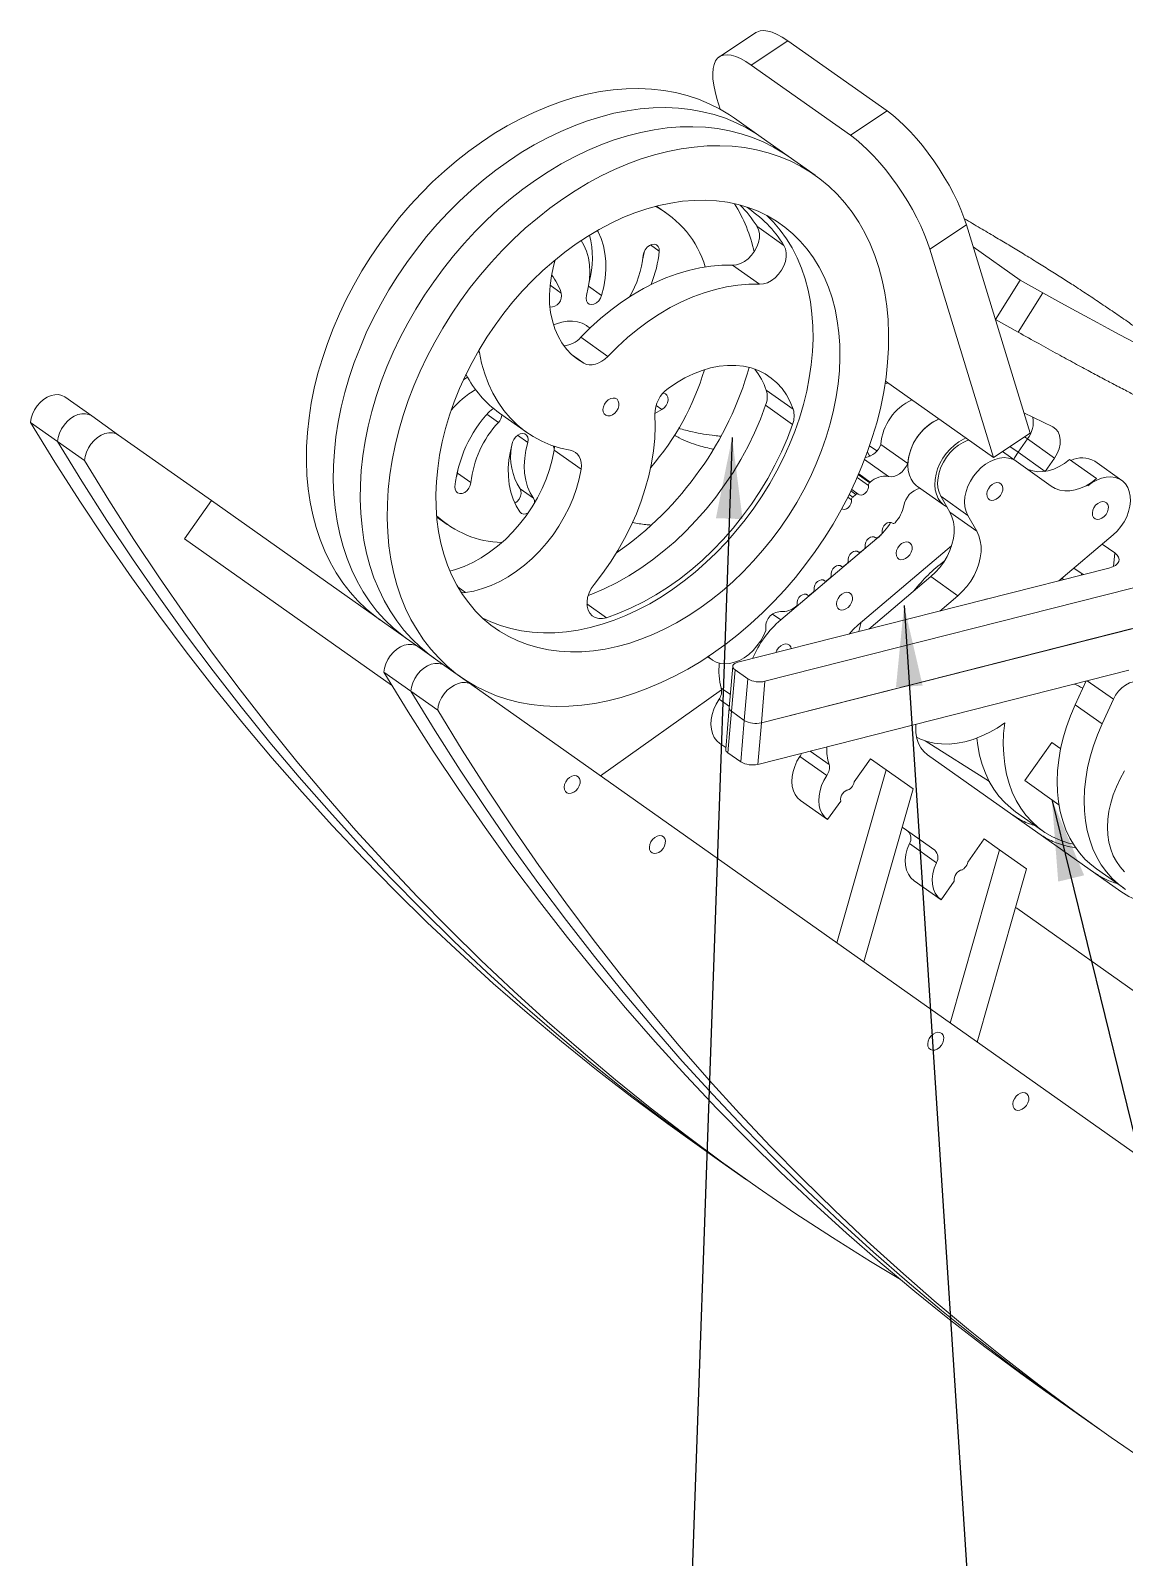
# Model space of a CAD drawing. Header units: millimetres. Extents: x 32 to 249, y 39 to 190.
# Drawn here: x 165 to 209.6, y 79.4 to 141.5 of the extents above; entities that cross this region are included whole.
import ezdxf

# ---------------------------------------------------------------- set-up
doc = ezdxf.new("R2010")
doc.units = ezdxf.units.MM
doc.dimstyles.new('SLDDIMSTYLE0', dxfattribs={"dimtxt": 0, "dimasz": 3.302, "dimexe": 0, "dimexo": 0.0625, "dimgap": 0, "dimtad": 0, "dimtih": 1, "dimtoh": 1, "dimdec": 0, "dimrnd": 1e-09, "dimzin": 0, "dimdsep": 46, "dimtxsty": 'Standard', "dimsah": 1, "dimcen": 0.09, "dimadec": 0, "dimazin": 0, "dimtfac": 3.302, "dimtdec": 0, "dimtofl": 0, "dimtmove": 0, "dimatfit": 3, "dimfxl": 1, "dimfrac": 2, "dimtolj": 1, "dimtzin": 0, "dimarcsym": 0})

msp = doc.modelspace()

# ---------------------------------------------------------------- linework, layer by layer
at = {"color": 7, "linetype": 'Continuous', "lineweight": 15}
for p, q in [((194.571, 141.428), (193.082, 140.44)), ((195.866, 141.097), (194.378, 140.108)), ((199.908, 138.239), (195.866, 141.097)), ((198.419, 137.25), (194.378, 140.108)), ((192.986, 138.74), (193.118, 138.307)), ((198.419, 137.25), (199.908, 138.239)), ((194.79, 137.17), (193.693, 137.946)), ((195.887, 136.395), (194.79, 137.17)), ((196.984, 135.619), (195.887, 136.395)), ((190.951, 134.067), (190.527, 134.367)), ((194.614, 133.543), (195.711, 132.768)), ((203.135, 133.606), (201.646, 132.617)), ((205.728, 125.126), (203.135, 133.606)), ((190.036, 132.546), (189.968, 132.22)), ((201.646, 132.617), (204.239, 124.137)), ((203.408, 132.713), (205.325, 131.357)), ((193.616, 131.961), (194.713, 131.186)), ((204.315, 129.752), (205.325, 131.357)), ((206.252, 130.84), (205.325, 131.357)), ((206.252, 130.84), (205.241, 129.235)), ((187.819, 129.403), (187.708, 129.481)), ((204.315, 129.752), (204.313, 129.752)), ((204.315, 129.752), (205.241, 129.235)), ((187.442, 129.025), (188.539, 128.249)), ((183.313, 128.413), (183.293, 128.501)), ((182.662, 127.292), (182.83, 127.409)), ((194.99, 126.872), (196.087, 126.096)), ((204.239, 124.137), (199.843, 127.245)), ((167.534, 125.823), (166.437, 126.598)), ((194.966, 126.257), (196.063, 125.481)), ((166.143, 124.782), (165.046, 125.558)), ((168.631, 125.047), (167.534, 125.823)), ((184.138, 125.938), (185.235, 125.162)), ((190.742, 126.081), (190.457, 125.926)), ((205.475, 125.953), (206.653, 125.377)), ((172.406, 122.379), (168.631, 125.047)), ((204.239, 124.137), (205.728, 125.126)), ((167.24, 124.007), (166.143, 124.782)), ((184.611, 124.428), (184.592, 124.45)), ((186.364, 124.499), (186.324, 124.606)), ((186.356, 124.429), (187.453, 123.653)), ((199.108, 124.35), (199.174, 124.232)), ((199.657, 124.668), (200.754, 123.892)), ((205.165, 123.981), (204.602, 124.378)), ((205.625, 124.887), (205.242, 124.345)), ((206.339, 123.57), (205.242, 124.345)), ((206.722, 124.111), (205.625, 124.887)), ((199.174, 124.232), (199.202, 124.181)), ((206.587, 122.97), (205.165, 123.981)), ((206.722, 124.111), (206.339, 123.57)), ((208.43, 123.273), (207.333, 124.049)), ((209.457, 123.202), (208.36, 123.978)), ((182.438, 123.645), (182.422, 123.499)), ((182.422, 123.499), (182.971, 123.111)), ((199.227, 123.13), (199.201, 123.108)), ((208.076, 122.974), (208.43, 123.273)), ((184.969, 122.86), (185.518, 122.473)), ((198.729, 122.647), (198.469, 122.831)), ((198.637, 122.632), (198.509, 122.524)), ((201.147, 122.955), (202.244, 122.18)), ((203.194, 121.778), (202.097, 122.553)), ((202.097, 122.553), (202.466, 121.905)), ((171.309, 120.827), (172.406, 122.379)), ((180.814, 116.434), (172.406, 122.379)), ((203.563, 121.13), (202.466, 121.905)), ((181.579, 121.711), (182.003, 121.411)), ((200.1, 121.476), (200.129, 121.455)), ((203.194, 121.778), (203.563, 121.13)), ((179.743, 114.864), (171.309, 120.827)), ((199.498, 120.835), (195.581, 117.525)), ((199.403, 120.894), (199.443, 120.867)), ((199.535, 120.882), (199.663, 120.99)), ((206.897, 119.114), (209.106, 120.981)), ((209.173, 120.247), (208.664, 120.607)), ((198.712, 120.31), (198.751, 120.282)), ((198.729, 117.321), (202.532, 120.534)), ((198.843, 120.297), (198.971, 120.406)), ((193.84, 115.799), (208.937, 119.633)), ((212.473, 119.476), (194.937, 115.023)), ((198.021, 119.725), (198.059, 119.698)), ((198.151, 119.713), (198.28, 119.821)), ((207.885, 119.365), (207.509, 119.632)), ((207.802, 119.344), (207.829, 119.405)), ((197.33, 119.14), (197.367, 119.113)), ((197.459, 119.129), (197.588, 119.237)), ((201.692, 119.283), (199.17, 117.152)), ((202.789, 118.508), (201.692, 119.283)), ((206.995, 119.139), (206.978, 119.183)), ((207.022, 119.22), (207.084, 119.162)), ((196.638, 118.555), (196.676, 118.529)), ((196.768, 118.544), (196.897, 118.653)), ((202.789, 118.508), (202.051, 117.884)), ((212.328, 117.787), (194.792, 113.334)), ((209.889, 117.167), (194.792, 113.334)), ((180.814, 116.434), (181.911, 115.658)), ((181.911, 115.658), (183.008, 114.883)), ((192.61, 116.02), (192.788, 115.894)), ((193.63, 115.637), (193.485, 113.948)), ((179.423, 115.394), (180.52, 114.618)), ((193.722, 115.491), (193.577, 113.802)), ((194.242, 115.124), (193.722, 115.491)), ((194.242, 115.124), (194.097, 113.434)), ((209.744, 115.478), (194.647, 111.644)), ((194.937, 115.023), (194.792, 113.334)), ((208.007, 115.037), (207.564, 114.066)), ((180.52, 114.618), (181.617, 113.843)), ((245.365, 70.797), (183.008, 114.883)), ((188.245, 111.18), (193.174, 114.682)), ((193.485, 113.948), (193.34, 112.258)), ((193.432, 112.112), (193.577, 113.802)), ((194.097, 113.434), (193.577, 113.802)), ((207.564, 114.066), (208.661, 113.29)), ((209.119, 114.294), (208.661, 113.29)), ((193.952, 111.745), (194.097, 113.434)), ((194.647, 111.644), (194.792, 113.334)), ((193.346, 112.323), (193.098, 112.498)), ((204.071, 110.945), (201.455, 112.599)), ((206.616, 112.533), (205.519, 110.982)), ((206.976, 112.279), (206.616, 112.533)), ((193.952, 111.745), (193.432, 112.112)), ((197.456, 111.189), (196.359, 111.965)), ((198.572, 110.93), (199.238, 111.872)), ((199.238, 111.872), (199.871, 111.425)), ((209.424, 106.467), (201.552, 112.033)), ((199.871, 111.425), (197.863, 104.381)), ((199.871, 111.425), (200.968, 110.649)), ((200.968, 110.649), (198.96, 103.605)), ((206.906, 110.001), (205.519, 110.982)), ((196.39, 110.171), (197.487, 109.396)), ((197.487, 109.396), (198.02, 110.15)), ((205.14, 109.716), (206.237, 108.94)), ((200.521, 109.081), (200.568, 109.054)), ((200.568, 109.054), (201.853, 108.145)), ((205.89, 109.186), (205.894, 109.162)), ((201.917, 107.641), (200.82, 108.417)), ((204.49, 108.159), (202.482, 101.115)), ((203.191, 107.665), (203.857, 108.607)), ((203.857, 108.607), (204.49, 108.159)), ((204.49, 108.159), (205.587, 107.384)), ((201.009, 106.906), (202.106, 106.13)), ((205.587, 107.384), (203.579, 100.339)), ((208.431, 107.389), (209.528, 106.614)), ((202.106, 106.13), (202.639, 106.884)), ((205.14, 105.815), (205.187, 105.789)), ((205.187, 105.789), (211.783, 101.125)), ((191.992, 96.287), (193.089, 95.511)), ((193.089, 95.511), (194.186, 94.736)), ((206.369, 86.123), (207.466, 85.347)), ((207.466, 85.347), (208.563, 84.571))]:
    msp.add_line(p, q, dxfattribs=at)
at = {"color": 8, "linetype": 'Continuous', "lineweight": 15}
for p, q in [((190.278, 132.784), (190.634, 132.533)), ((186.191, 131.147), (186.645, 130.826)), ((187.759, 131.102), (188.291, 130.725)), ((183.262, 128.449), (183.313, 128.413)), ((187.103, 128.292), (187.563, 127.967)), ((190.506, 126.248), (190.742, 126.081)), ((183.621, 125.893), (184.088, 125.563)), ((184.868, 125.043), (185.282, 124.75)), ((205.501, 124.975), (205.625, 124.887)), ((199.197, 124.604), (199.488, 124.398)), ((204.908, 124.581), (205.242, 124.345)), ((198.996, 124.05), (199.968, 123.363)), ((199.174, 124.232), (199.228, 124.194)), ((199.155, 122.998), (198.695, 123.322)), ((198.743, 123.431), (199.201, 123.108)), ((198.757, 123.463), (199.227, 123.13)), ((198.463, 122.413), (198.315, 122.518)), ((198.368, 122.623), (198.509, 122.524)), ((198.637, 122.632), (198.44, 122.771)), ((200.102, 121.475), (200.125, 121.459)), ((199.406, 120.893), (199.438, 120.871)), ((199.466, 120.857), (199.498, 120.835)), ((198.715, 120.308), (198.746, 120.286)), ((209.173, 120.247), (209.126, 119.699)), ((198.023, 119.723), (198.054, 119.702)), ((182.446, 118.85), (182.747, 118.637)), ((197.332, 119.139), (197.362, 119.117)), ((187.693, 118.176), (188.491, 117.612)), ((196.641, 118.554), (196.671, 118.533)), ((195.248, 117.761), (195.581, 117.525)), ((209.119, 114.294), (208.052, 115.048)), ((193.161, 114.741), (193.531, 114.48)), ((193.489, 113.994), (193.068, 114.292)), ((196.777, 112.185), (197.55, 111.639))]:
    msp.add_line(p, q, dxfattribs=at)
at = {"color": 7, "linetype": 'Continuous', "lineweight": 15, "flags": 128}
for points in [[(194.571, 141.428), (194.61, 141.451), (194.738, 141.498), (194.886, 141.512), (195.052, 141.493), (195.236, 141.441), (195.433, 141.357), (195.644, 141.242), (195.866, 141.097)], [(194.378, 140.108), (194.156, 140.254), (193.945, 140.369), (193.747, 140.453), (193.564, 140.504), (193.397, 140.523), (193.249, 140.509), (193.121, 140.463), (193.013, 140.384), (192.928, 140.273), (192.865, 140.132), (192.826, 139.962), (192.81, 139.764), (192.819, 139.541), (192.851, 139.294), (192.907, 139.027), (192.986, 138.74)], [(193.693, 137.946), (193.498, 138.078), (193.094, 138.32), (192.671, 138.533), (192.231, 138.714), (191.774, 138.865), (191.302, 138.984), (190.817, 139.071), (190.319, 139.127), (189.81, 139.149), (189.292, 139.14), (188.766, 139.098), (188.234, 139.024), (187.696, 138.918), (187.155, 138.78), (186.612, 138.611), (186.069, 138.412), (185.526, 138.181), (184.987, 137.922), (184.452, 137.633), (183.922, 137.317), (183.4, 136.973), (182.886, 136.603), (182.383, 136.208), (181.891, 135.789), (181.413, 135.347), (180.948, 134.884), (180.499, 134.4), (180.068, 133.898), (179.654, 133.377), (179.26, 132.842), (178.886, 132.291), (178.534, 131.728), (178.204, 131.153), (177.897, 130.569), (177.615, 129.976), (177.358, 129.378), (177.127, 128.774), (176.923, 128.168), (176.745, 127.56), (176.596, 126.953), (176.474, 126.349), (176.38, 125.748), (176.315, 125.153), (176.279, 124.565), (176.272, 123.986), (176.294, 123.418), (176.344, 122.862), (176.424, 122.32), (176.531, 121.793), (176.667, 121.283), (176.831, 120.791), (177.022, 120.319), (177.24, 119.868), (177.485, 119.44), (177.754, 119.035), (178.049, 118.654), (178.367, 118.3), (178.708, 117.972), (179.071, 117.672), (179.261, 117.532)], [(194.79, 137.17), (194.595, 137.302), (194.191, 137.545), (193.768, 137.757), (193.328, 137.939), (192.871, 138.089), (192.399, 138.209), (191.914, 138.296), (191.416, 138.351), (190.907, 138.374), (190.389, 138.364), (189.863, 138.322), (189.331, 138.248), (188.793, 138.142), (188.252, 138.005), (187.709, 137.836), (187.166, 137.636), (186.624, 137.406), (186.084, 137.146), (185.549, 136.858), (185.019, 136.541), (184.497, 136.197), (183.983, 135.827), (183.48, 135.432), (182.988, 135.013), (182.51, 134.572), (182.045, 134.108), (181.596, 133.624), (181.165, 133.122), (180.751, 132.602), (180.357, 132.066), (179.983, 131.515), (179.631, 130.952), (179.301, 130.377), (178.994, 129.793), (178.712, 129.201), (178.456, 128.602), (178.224, 127.999), (178.02, 127.392), (177.842, 126.785), (177.693, 126.178), (177.571, 125.573), (177.477, 124.972), (177.412, 124.377), (177.376, 123.789), (177.369, 123.21), (177.391, 122.642), (177.441, 122.086), (177.521, 121.544), (177.628, 121.017), (177.764, 120.507), (177.928, 120.016), (178.119, 119.544), (178.337, 119.093), (178.582, 118.664), (178.851, 118.259), (179.146, 117.879), (179.464, 117.524), (179.805, 117.196), (180.168, 116.896), (180.358, 116.757)], [(194.79, 137.17), (194.595, 137.302), (194.191, 137.545), (193.768, 137.757), (193.328, 137.939), (192.871, 138.089), (192.399, 138.209), (191.914, 138.296), (191.416, 138.351), (190.907, 138.374), (190.389, 138.364), (189.863, 138.322), (189.331, 138.248), (188.793, 138.142), (188.252, 138.005), (187.709, 137.836), (187.166, 137.636), (186.624, 137.406), (186.084, 137.146), (185.549, 136.858), (185.019, 136.541), (184.497, 136.197), (183.983, 135.827), (183.48, 135.432), (182.988, 135.013), (182.51, 134.572), (182.045, 134.108), (181.596, 133.624), (181.165, 133.122), (180.751, 132.602), (180.357, 132.066), (179.983, 131.515), (179.631, 130.952), (179.301, 130.377), (178.994, 129.793), (178.712, 129.201), (178.456, 128.602), (178.224, 127.999), (178.02, 127.392), (177.842, 126.785), (177.693, 126.178), (177.571, 125.573), (177.477, 124.972), (177.412, 124.377), (177.376, 123.789), (177.369, 123.21), (177.391, 122.642), (177.441, 122.086), (177.521, 121.544), (177.628, 121.017), (177.764, 120.507), (177.928, 120.016), (178.119, 119.544), (178.337, 119.093), (178.582, 118.664), (178.851, 118.259), (179.146, 117.879), (179.464, 117.524), (179.805, 117.196), (180.168, 116.896), (180.358, 116.757)], [(199.908, 138.239), (200.139, 138.065), (200.376, 137.863), (200.618, 137.636), (200.862, 137.386), (201.105, 137.115), (201.346, 136.826), (201.581, 136.522), (201.81, 136.206), (202.029, 135.88), (202.236, 135.548), (202.43, 135.213), (202.608, 134.878), (202.769, 134.547), (202.912, 134.223), (203.034, 133.908), (203.135, 133.606)], [(195.887, 136.395), (195.692, 136.527), (195.288, 136.769), (194.865, 136.981), (194.425, 137.163), (193.968, 137.314), (193.496, 137.433), (193.011, 137.52), (192.513, 137.575), (192.004, 137.598), (191.486, 137.589), (190.96, 137.547), (190.428, 137.473), (189.89, 137.367), (189.349, 137.229), (188.806, 137.06), (188.263, 136.86), (187.721, 136.63), (187.181, 136.371), (186.646, 136.082), (186.116, 135.766), (185.594, 135.422), (185.08, 135.052), (184.577, 134.657), (184.085, 134.238), (183.607, 133.796), (183.142, 133.333), (182.693, 132.849), (182.262, 132.346), (181.848, 131.826), (181.454, 131.29), (181.08, 130.74), (180.728, 130.177), (180.398, 129.602), (180.091, 129.017), (179.809, 128.425), (179.553, 127.826), (179.321, 127.223), (179.117, 126.617), (178.939, 126.009), (178.79, 125.402), (178.668, 124.798), (178.574, 124.197), (178.509, 123.601), (178.473, 123.014), (178.466, 122.435), (178.488, 121.867), (178.538, 121.311), (178.618, 120.768), (178.725, 120.242), (178.861, 119.732), (179.025, 119.24), (179.216, 118.768), (179.434, 118.317), (179.679, 117.889), (179.948, 117.484), (180.243, 117.103), (180.561, 116.749), (180.902, 116.421), (181.265, 116.12), (181.455, 115.981)], [(195.887, 136.395), (195.692, 136.527), (195.288, 136.769), (194.865, 136.981), (194.425, 137.163), (193.968, 137.314), (193.496, 137.433), (193.011, 137.52), (192.513, 137.575), (192.004, 137.598), (191.486, 137.589), (190.96, 137.547), (190.428, 137.473), (189.89, 137.367), (189.349, 137.229), (188.806, 137.06), (188.263, 136.86), (187.721, 136.63), (187.181, 136.371), (186.646, 136.082), (186.116, 135.766), (185.594, 135.422), (185.08, 135.052), (184.577, 134.657), (184.085, 134.238), (183.607, 133.796), (183.142, 133.333), (182.693, 132.849), (182.262, 132.346), (181.848, 131.826), (181.454, 131.29), (181.08, 130.74), (180.728, 130.177), (180.398, 129.602), (180.091, 129.017), (179.809, 128.425), (179.553, 127.826), (179.321, 127.223), (179.117, 126.617), (178.939, 126.009), (178.79, 125.402), (178.668, 124.798), (178.574, 124.197), (178.509, 123.601), (178.473, 123.014), (178.466, 122.435), (178.488, 121.867), (178.538, 121.311), (178.618, 120.768), (178.725, 120.242), (178.861, 119.732), (179.025, 119.24), (179.216, 118.768), (179.434, 118.317), (179.679, 117.889), (179.948, 117.484), (180.243, 117.103), (180.561, 116.749), (180.902, 116.421), (181.265, 116.12), (181.455, 115.981)], [(196.985, 120.31), (197.359, 120.86), (197.711, 121.423), (198.041, 121.998), (198.348, 122.582), (198.63, 123.175), (198.886, 123.774), (199.118, 124.377), (199.322, 124.983), (199.5, 125.591), (199.649, 126.198), (199.771, 126.802), (199.865, 127.403), (199.93, 127.998), (199.966, 128.586), (199.973, 129.165), (199.951, 129.733), (199.901, 130.289), (199.821, 130.832), (199.714, 131.358), (199.578, 131.868), (199.414, 132.36), (199.223, 132.832), (199.005, 133.283), (198.76, 133.711), (198.491, 134.116), (198.196, 134.497), (197.878, 134.851), (197.537, 135.179), (197.174, 135.479), (196.789, 135.751), (196.385, 135.994), (195.962, 136.206), (195.522, 136.388), (195.065, 136.538), (194.593, 136.657), (194.108, 136.745), (193.61, 136.8), (193.101, 136.823), (192.583, 136.813), (192.057, 136.771), (191.525, 136.697), (190.987, 136.591), (190.446, 136.454), (189.903, 136.285), (189.36, 136.085), (188.818, 135.855), (188.278, 135.595), (187.743, 135.307), (187.213, 134.99), (186.691, 134.646), (186.178, 134.276), (185.674, 133.881), (185.182, 133.462), (184.704, 133.02), (184.239, 132.557), (183.79, 132.073), (183.359, 131.571), (182.945, 131.051), (182.551, 130.515), (182.177, 129.964), (181.825, 129.401), (181.495, 128.826), (181.188, 128.242), (180.906, 127.65), (180.65, 127.051), (180.419, 126.447), (180.214, 125.841), (180.036, 125.234), (179.887, 124.627), (179.765, 124.022), (179.671, 123.421), (179.606, 122.826), (179.57, 122.238), (179.563, 121.659), (179.585, 121.091), (179.635, 120.535), (179.715, 119.993), (179.823, 119.466), (179.959, 118.956), (180.122, 118.465), (180.314, 117.993), (180.531, 117.542), (180.776, 117.113), (181.045, 116.708), (181.34, 116.328), (181.658, 115.973), (181.999, 115.645), (182.362, 115.345), (182.747, 115.073), (183.151, 114.831), (183.574, 114.618), (184.014, 114.437), (184.471, 114.286), (184.943, 114.167), (185.428, 114.08), (185.926, 114.025), (186.435, 114.002), (186.953, 114.011), (187.479, 114.053), (188.011, 114.127), (188.549, 114.233), (189.09, 114.371), (189.633, 114.54), (190.176, 114.74), (190.718, 114.97), (191.258, 115.229), (191.793, 115.518), (192.323, 115.834), (192.845, 116.178), (193.359, 116.548), (193.862, 116.943), (194.354, 117.362), (194.832, 117.804), (195.297, 118.267), (195.746, 118.751), (196.177, 119.254), (196.591, 119.774), (196.985, 120.31)], [(201.646, 132.617), (201.545, 132.919), (201.423, 133.234), (201.28, 133.559), (201.119, 133.89), (200.941, 134.224), (200.747, 134.559), (200.54, 134.891), (200.321, 135.217), (200.093, 135.534), (199.857, 135.838), (199.616, 136.126), (199.373, 136.397), (199.129, 136.647), (198.887, 136.874), (198.65, 137.076), (198.419, 137.25)], [(195.584, 121.3), (195.918, 121.795), (196.231, 122.302), (196.521, 122.82), (196.787, 123.347), (197.029, 123.882), (197.245, 124.422), (197.435, 124.965), (197.598, 125.51), (197.733, 126.054), (197.84, 126.597), (197.919, 127.135), (197.97, 127.667), (197.991, 128.191), (197.984, 128.705), (197.948, 129.208), (197.883, 129.698), (197.79, 130.172), (197.668, 130.63), (197.519, 131.069), (197.343, 131.489), (197.139, 131.887), (196.91, 132.262), (196.656, 132.614), (196.378, 132.94), (196.077, 133.24), (195.753, 133.512), (195.408, 133.755), (195.044, 133.97), (194.661, 134.154), (194.26, 134.308), (193.844, 134.43), (193.414, 134.521), (192.971, 134.58), (192.517, 134.606), (192.053, 134.6), (191.58, 134.562), (191.102, 134.492), (190.619, 134.39), (190.133, 134.256), (189.645, 134.092), (189.159, 133.896), (188.674, 133.671), (188.193, 133.417), (187.717, 133.135), (187.249, 132.826), (186.79, 132.491), (186.341, 132.131), (185.904, 131.747), (185.481, 131.341), (185.072, 130.914), (184.681, 130.468), (184.307, 130.004), (183.952, 129.524), (183.618, 129.03), (183.305, 128.522), (183.015, 128.004), (182.749, 127.477), (182.507, 126.943), (182.291, 126.403), (182.101, 125.859), (181.939, 125.315), (181.803, 124.77), (181.696, 124.228), (181.617, 123.69), (181.566, 123.157), (181.545, 122.633), (181.552, 122.119), (181.588, 121.616), (181.653, 121.127), (181.746, 120.652), (181.868, 120.194), (182.017, 119.755), (182.194, 119.335), (182.397, 118.937), (182.626, 118.562), (182.88, 118.211), (183.158, 117.884), (183.46, 117.585), (183.783, 117.313), (184.128, 117.069), (184.492, 116.855), (184.875, 116.67), (185.276, 116.517), (185.692, 116.394), (186.122, 116.304), (186.565, 116.245), (187.019, 116.218), (187.484, 116.224), (187.956, 116.262), (188.434, 116.332), (188.917, 116.434), (189.403, 116.568), (189.891, 116.733), (190.378, 116.928), (190.862, 117.153), (191.343, 117.407), (191.819, 117.689), (192.287, 117.998), (192.746, 118.334), (193.195, 118.694), (193.632, 119.077), (194.055, 119.483), (194.464, 119.91), (194.855, 120.356), (195.229, 120.82), (195.584, 121.3)], [(194.487, 122.076), (194.821, 122.57), (195.134, 123.078), (195.424, 123.596), (195.69, 124.123), (195.932, 124.657), (196.148, 125.197), (196.338, 125.741), (196.501, 126.285), (196.636, 126.83), (196.743, 127.372), (196.822, 127.91), (196.873, 128.442), (196.894, 128.967), (196.887, 129.481), (196.851, 129.984), (196.786, 130.473), (196.693, 130.948), (196.571, 131.406), (196.422, 131.845), (196.246, 132.264), (196.042, 132.663), (195.813, 133.038), (195.559, 133.389), (195.281, 133.716), (195.009, 133.988)], [(188.114, 133.373), (188.147, 133.312), (188.269, 133.043), (188.363, 132.752), (188.426, 132.443), (188.46, 132.119), (188.463, 131.781), (188.436, 131.435), (188.378, 131.082), (188.291, 130.725)], [(193.616, 131.961), (193.776, 131.974), (193.94, 132.024), (194.103, 132.108), (194.257, 132.223), (194.397, 132.365), (194.517, 132.527), (194.611, 132.704), (194.676, 132.887), (194.71, 133.07), (194.711, 133.245), (194.678, 133.405), (194.614, 133.543)], [(187.672, 130.728), (187.749, 131.05), (187.796, 131.369), (187.812, 131.68), (187.797, 131.98), (187.752, 132.266), (187.675, 132.534), (187.57, 132.782), (187.46, 132.97)], [(189.983, 132.367), (190.008, 132.481), (190.063, 132.592), (190.142, 132.689), (190.236, 132.762), (190.338, 132.806), (190.437, 132.814), (190.524, 132.787), (190.589, 132.726), (190.627, 132.639), (190.634, 132.533)], [(194.713, 131.186), (194.873, 131.199), (195.037, 131.248), (195.2, 131.332), (195.354, 131.448), (195.494, 131.589), (195.614, 131.752), (195.708, 131.928), (195.773, 132.112), (195.807, 132.295), (195.808, 132.47), (195.775, 132.629), (195.711, 132.768)], [(186.403, 132.182), (186.328, 131.917), (186.244, 131.526), (186.19, 131.139), (186.167, 130.759), (186.175, 130.39), (186.214, 130.034), (186.285, 129.693), (186.385, 129.372), (186.515, 129.072), (186.673, 128.796), (186.859, 128.545), (187.07, 128.322), (187.305, 128.129), (187.563, 127.967)], [(187.442, 129.025), (187.835, 129.418), (188.243, 129.789), (188.664, 130.134), (189.097, 130.454), (189.539, 130.746), (189.989, 131.009), (190.445, 131.242), (190.903, 131.444), (191.364, 131.614), (191.824, 131.751), (192.281, 131.854), (192.733, 131.924), (193.179, 131.96), (193.616, 131.961)], [(188.539, 128.249), (188.932, 128.643), (189.34, 129.013), (189.761, 129.359), (190.194, 129.678), (190.636, 129.97), (191.086, 130.233), (191.542, 130.466), (192.001, 130.668), (192.461, 130.838), (192.921, 130.975), (193.378, 131.079), (193.83, 131.149), (194.276, 131.184), (194.713, 131.186)], [(188.291, 130.725), (188.243, 130.613), (188.17, 130.511), (188.079, 130.431), (187.978, 130.379), (187.877, 130.362), (187.786, 130.38), (187.715, 130.432), (187.67, 130.513), (187.655, 130.615), (187.672, 130.728)], [(186.332, 129.528), (186.449, 129.576), (186.672, 129.644), (186.892, 129.68), (187.104, 129.684), (187.307, 129.656), (187.496, 129.597), (187.668, 129.508), (187.708, 129.481)], [(187.016, 124.427), (186.612, 124.518), (186.223, 124.642), (185.852, 124.8), (185.499, 124.99), (185.167, 125.211), (184.858, 125.462), (184.571, 125.743), (184.309, 126.053), (184.073, 126.389), (183.864, 126.75), (183.683, 127.135), (183.53, 127.541), (183.407, 127.968), (183.313, 128.413)], [(187.563, 127.967), (187.669, 127.924), (187.786, 127.903), (187.911, 127.906), (188.041, 127.932), (188.172, 127.981), (188.301, 128.052), (188.424, 128.142), (188.539, 128.249)], [(196.087, 126.096), (195.964, 126.401), (195.812, 126.683), (195.632, 126.939), (195.426, 127.168), (195.196, 127.368), (194.943, 127.537), (194.67, 127.674), (194.378, 127.777), (194.07, 127.847), (193.748, 127.882), (193.415, 127.883), (193.074, 127.848), (192.726, 127.779), (192.376, 127.676), (192.025, 127.539), (191.677, 127.371), (191.333, 127.172), (190.998, 126.943)], [(199.946, 127.172), (199.909, 127.16), (199.825, 127.127)], [(166.437, 126.598), (166.318, 126.661), (166.182, 126.692), (166.034, 126.689), (165.88, 126.655), (165.725, 126.588), (165.576, 126.493), (165.436, 126.372), (165.312, 126.23), (165.207, 126.071), (165.126, 125.903), (165.072, 125.729), (165.046, 125.558)], [(187.742, 118.51), (187.898, 118.57), (188.4, 118.786), (188.899, 119.034), (189.394, 119.314), (189.88, 119.623), (190.358, 119.962), (190.825, 120.328), (191.279, 120.72), (191.718, 121.137), (192.142, 121.576), (192.547, 122.037), (192.932, 122.518), (193.297, 123.016), (193.639, 123.529), (193.956, 124.056), (194.249, 124.595), (194.516, 125.142), (194.755, 125.697), (194.966, 126.257)], [(188.902, 126.024), (188.96, 126.128), (188.992, 126.237), (188.996, 126.341), (188.97, 126.432), (188.919, 126.501), (188.845, 126.543), (188.756, 126.552), (188.659, 126.53), (188.563, 126.477), (188.477, 126.398), (188.408, 126.301), (188.363, 126.193), (188.345, 126.085), (188.356, 125.987), (188.394, 125.906), (188.458, 125.85), (188.54, 125.824), (188.634, 125.831), (188.732, 125.869), (188.824, 125.935), (188.902, 126.024)], [(190.795, 126.758), (190.799, 126.757), (190.886, 126.73), (190.951, 126.67), (190.989, 126.583), (190.996, 126.477), (190.97, 126.363), (190.916, 126.252), (190.837, 126.155), (190.742, 126.081)], [(165.046, 125.558), (166.038, 123.942), (167.056, 122.35), (168.099, 120.782), (169.168, 119.238), (170.261, 117.719), (171.38, 116.226), (172.523, 114.757), (173.69, 113.315), (174.882, 111.898), (176.097, 110.508), (177.337, 109.143), (178.6, 107.806), (179.886, 106.496), (181.194, 105.213), (182.526, 103.957), (183.88, 102.729), (185.257, 101.529), (186.655, 100.357), (188.075, 99.214), (189.517, 98.099), (190.979, 97.013), (191.992, 96.287)], [(167.534, 125.823), (167.415, 125.885), (167.279, 125.916), (167.131, 125.914), (166.977, 125.879), (166.823, 125.813), (166.673, 125.717), (166.533, 125.597), (166.409, 125.454), (166.304, 125.296), (166.223, 125.127), (166.169, 124.954), (166.143, 124.782)], [(167.534, 125.823), (167.415, 125.885), (167.279, 125.916), (167.131, 125.914), (166.977, 125.879), (166.823, 125.813), (166.673, 125.717), (166.533, 125.597), (166.409, 125.454), (166.304, 125.296), (166.223, 125.127), (166.169, 124.954), (166.143, 124.782)], [(183.71, 125.994), (183.802, 126.075), (183.894, 126.123)], [(190.458, 125.887), (190.47, 125.403), (190.45, 124.908), (190.4, 124.405), (190.32, 123.896), (190.209, 123.382), (190.069, 122.868), (189.9, 122.354), (189.703, 121.843), (189.479, 121.337), (189.228, 120.839), (188.952, 120.35), (188.652, 119.873), (188.33, 119.411), (187.986, 118.964)], [(202.024, 125.703), (201.928, 125.659), (201.735, 125.55), (201.55, 125.413), (201.377, 125.253), (201.219, 125.073), (201.08, 124.876), (200.963, 124.667), (200.87, 124.451), (200.803, 124.231), (200.763, 124.012), (200.753, 123.8), (200.771, 123.599), (200.817, 123.413), (200.891, 123.245), (200.99, 123.1), (201.113, 122.981), (201.147, 122.955)], [(168.631, 125.047), (168.512, 125.11), (168.376, 125.14), (168.228, 125.138), (168.074, 125.104), (167.92, 125.037), (167.77, 124.942), (167.63, 124.821), (167.506, 124.679), (167.401, 124.52), (167.32, 124.351), (167.266, 124.178), (167.24, 124.007)], [(184.663, 124.752), (184.711, 124.865), (184.784, 124.967), (184.875, 125.047), (184.976, 125.099), (185.077, 125.116), (185.167, 125.098), (185.239, 125.046), (185.284, 124.965), (185.299, 124.863), (185.282, 124.75)], [(188.491, 117.612), (188.995, 117.795), (189.497, 118.01), (189.996, 118.259), (190.491, 118.538), (190.977, 118.848), (191.455, 119.186), (191.922, 119.552), (192.376, 119.944), (192.816, 120.361), (193.239, 120.801), (193.644, 121.262), (194.029, 121.742), (194.394, 122.24), (194.736, 122.754), (195.054, 123.28), (195.346, 123.819), (195.613, 124.367), (195.852, 124.922), (196.063, 125.481)], [(203.121, 124.927), (203.025, 124.884), (202.832, 124.774), (202.647, 124.638), (202.474, 124.478), (202.316, 124.297), (202.177, 124.101), (202.06, 123.892), (201.967, 123.675), (201.9, 123.455), (201.86, 123.237), (201.85, 123.025), (201.868, 122.823), (201.914, 122.637), (201.988, 122.47), (202.087, 122.325), (202.21, 122.205), (202.344, 122.119)], [(206.653, 125.377), (206.775, 125.293), (206.87, 125.174), (206.932, 125.027), (206.96, 124.857), (206.952, 124.672), (206.908, 124.481), (206.83, 124.291), (206.722, 124.111)], [(166.143, 124.782), (167.135, 123.166), (168.153, 121.574), (169.196, 120.006), (170.265, 118.463), (171.358, 116.944), (172.477, 115.45), (173.62, 113.982), (174.787, 112.539), (175.979, 111.122), (177.194, 109.732), (178.434, 108.368), (179.697, 107.03), (180.983, 105.72), (182.292, 104.437), (183.623, 103.181), (184.977, 101.953), (186.354, 100.753), (187.752, 99.582), (189.172, 98.438), (190.614, 97.323), (192.076, 96.238), (193.089, 95.511)], [(166.143, 124.782), (167.135, 123.166), (168.153, 121.574), (169.196, 120.006), (170.265, 118.463), (171.358, 116.944), (172.477, 115.45), (173.62, 113.982), (174.787, 112.539), (175.979, 111.122), (177.194, 109.732), (178.434, 108.368), (179.697, 107.03), (180.983, 105.72), (182.292, 104.437), (183.623, 103.181), (184.977, 101.953), (186.354, 100.753), (187.752, 99.582), (189.172, 98.438), (190.614, 97.323), (192.076, 96.238), (193.089, 95.511)], [(182.118, 119.504), (182.347, 119.571), (182.698, 119.7), (183.047, 119.861), (183.391, 120.054), (183.729, 120.276), (184.056, 120.526), (184.371, 120.802), (184.671, 121.102), (184.953, 121.423), (185.216, 121.763), (185.457, 122.119), (185.675, 122.488), (185.867, 122.867), (186.032, 123.254), (186.17, 123.646), (186.278, 124.038), (186.356, 124.429)], [(184.956, 121.92), (184.807, 122.166), (184.685, 122.435), (184.591, 122.726), (184.528, 123.035), (184.494, 123.359), (184.491, 123.696), (184.518, 124.043), (184.576, 124.396), (184.663, 124.752)], [(185.282, 124.75), (185.205, 124.428), (185.158, 124.109), (185.142, 123.798), (185.156, 123.498), (185.202, 123.212), (185.278, 122.944), (185.384, 122.696), (185.518, 122.473)], [(186.356, 124.429), (186.368, 124.572), (186.369, 124.591)], [(187.453, 123.653), (187.465, 123.796), (187.457, 123.932), (187.429, 124.057), (187.38, 124.169), (187.312, 124.264), (187.227, 124.34), (187.128, 124.395), (187.016, 124.427)], [(203.237, 124.845), (203.2, 124.833), (203.008, 124.75), (202.82, 124.636), (202.642, 124.496), (202.477, 124.331), (202.33, 124.147), (202.205, 123.948), (202.103, 123.738), (202.029, 123.523), (201.983, 123.309), (201.967, 123.099), (201.981, 122.9), (202.025, 122.717), (202.097, 122.553)], [(205.242, 124.345), (205.095, 124.114), (205.062, 124.053)], [(205.242, 124.345), (205.095, 124.114), (205.062, 124.053)], [(167.24, 124.007), (168.232, 122.391), (169.25, 120.799), (170.293, 119.231), (171.362, 117.687), (172.455, 116.168), (173.574, 114.675), (174.717, 113.206), (175.884, 111.764), (177.076, 110.347), (178.292, 108.956), (179.531, 107.592), (180.794, 106.255), (182.08, 104.945), (183.389, 103.661), (184.72, 102.406), (186.074, 101.178), (187.451, 99.978), (188.849, 98.806), (190.269, 97.663), (191.711, 96.548), (193.173, 95.462), (194.656, 94.405), (196.16, 93.378), (197.685, 92.38), (199.229, 91.411), (200.451, 90.674)], [(200.754, 123.892), (200.692, 123.769), (200.611, 123.654), (200.517, 123.553), (200.411, 123.469), (200.299, 123.406), (200.185, 123.366), (200.073, 123.352), (199.968, 123.363)], [(205.165, 123.981), (205.018, 124.062), (204.854, 124.111), (204.676, 124.127), (204.489, 124.109), (204.297, 124.057), (204.105, 123.974), (203.917, 123.861), (203.739, 123.72), (203.574, 123.556), (203.427, 123.372), (203.302, 123.172), (203.2, 122.963), (203.126, 122.748), (203.08, 122.533), (203.064, 122.324), (203.078, 122.125), (203.122, 121.941), (203.194, 121.778)], [(207.333, 124.049), (207.126, 123.891), (206.911, 123.762), (206.69, 123.662), (206.469, 123.593), (206.251, 123.557), (206.041, 123.555), (205.841, 123.586), (205.657, 123.65), (205.554, 123.704)], [(182.971, 123.111), (182.945, 122.997), (182.891, 122.886), (182.812, 122.789), (182.717, 122.715), (182.615, 122.672), (182.516, 122.664), (182.43, 122.691), (182.365, 122.752), (182.327, 122.839), (182.32, 122.945)], [(182.422, 123.499), (182.397, 123.385), (182.369, 123.32)], [(182.747, 118.637), (183.094, 118.699), (183.444, 118.795), (183.795, 118.924), (184.144, 119.086), (184.488, 119.278), (184.826, 119.501), (185.153, 119.751), (185.468, 120.027), (185.768, 120.327), (186.05, 120.648), (186.313, 120.987), (186.554, 121.343), (186.772, 121.712), (186.964, 122.092), (187.129, 122.479), (187.267, 122.87), (187.375, 123.263), (187.453, 123.653)], [(204.525, 122.588), (204.582, 122.692), (204.615, 122.801), (204.618, 122.905), (204.593, 122.996), (204.541, 123.065), (204.467, 123.106), (204.378, 123.116), (204.281, 123.093), (204.186, 123.04), (204.1, 122.962), (204.031, 122.864), (203.985, 122.757), (203.967, 122.649), (203.978, 122.55), (204.017, 122.469), (204.081, 122.414), (204.163, 122.388), (204.257, 122.394), (204.354, 122.433), (204.446, 122.499), (204.525, 122.588)], [(208.43, 123.273), (208.223, 123.116), (208.008, 122.986), (207.787, 122.886), (207.566, 122.817), (207.348, 122.782), (207.138, 122.779), (206.938, 122.81), (206.754, 122.874), (206.587, 122.97)], [(209.106, 120.981), (209.273, 121.14), (209.424, 121.32), (209.554, 121.516), (209.661, 121.723), (209.741, 121.937), (209.793, 122.151), (209.815, 122.362), (209.807, 122.562), (209.769, 122.749), (209.702, 122.916), (209.608, 123.061), (209.489, 123.178), (209.348, 123.267), (209.188, 123.323), (209.013, 123.346), (208.828, 123.336), (208.637, 123.292), (208.445, 123.216), (208.257, 123.109), (208.076, 122.974)], [(184.969, 122.86), (185.007, 122.773), (185.014, 122.667), (184.989, 122.553), (184.934, 122.442), (184.856, 122.345), (184.761, 122.272), (184.756, 122.269)], [(185.518, 122.473), (185.556, 122.385), (185.563, 122.292)], [(199.155, 122.998), (199.156, 122.915), (199.131, 122.827), (199.084, 122.744), (199.02, 122.675), (198.944, 122.626), (198.866, 122.603), (198.793, 122.609), (198.734, 122.643)], [(183.43, 117.612), (183.778, 117.446), (184.179, 117.292), (184.595, 117.17), (185.025, 117.079), (185.468, 117.02), (185.922, 116.994), (186.386, 117), (186.859, 117.038), (187.337, 117.108), (187.82, 117.21), (188.306, 117.344), (188.794, 117.508), (189.28, 117.704), (189.765, 117.929), (190.246, 118.183), (190.722, 118.465), (191.19, 118.774), (191.649, 119.109), (192.098, 119.469), (192.535, 119.853), (192.958, 120.259), (193.367, 120.686), (193.758, 121.132), (194.132, 121.596), (194.487, 122.076)], [(198.463, 122.413), (198.464, 122.331), (198.44, 122.243), (198.393, 122.16), (198.328, 122.09), (198.253, 122.041), (198.174, 122.019), (198.102, 122.024), (198.065, 122.041)], [(202.466, 121.905), (202.55, 121.722), (202.607, 121.519), (202.636, 121.3), (202.635, 121.069), (202.606, 120.83), (202.548, 120.587), (202.462, 120.344), (202.351, 120.106), (202.216, 119.877), (202.059, 119.661), (201.884, 119.462), (201.692, 119.283)], [(208.822, 121.814), (208.88, 121.918), (208.912, 122.027), (208.916, 122.131), (208.89, 122.222), (208.839, 122.291), (208.765, 122.332), (208.676, 122.342), (208.579, 122.319), (208.483, 122.266), (208.397, 122.188), (208.328, 122.09), (208.283, 121.983), (208.265, 121.875), (208.276, 121.776), (208.315, 121.695), (208.378, 121.64), (208.46, 121.614), (208.555, 121.62), (208.652, 121.659), (208.744, 121.725), (208.822, 121.814)], [(199.709, 121.1), (199.708, 121.182), (199.732, 121.269), (199.778, 121.351), (199.841, 121.421), (199.916, 121.47), (199.993, 121.494), (200.066, 121.49), (200.125, 121.459)], [(199.017, 120.516), (199.016, 120.598), (199.041, 120.686), (199.088, 120.769), (199.152, 120.838), (199.228, 120.887), (199.306, 120.91), (199.378, 120.904), (199.438, 120.871)], [(200.836, 120.174), (200.893, 120.278), (200.926, 120.387), (200.929, 120.491), (200.904, 120.582), (200.852, 120.651), (200.778, 120.692), (200.689, 120.702), (200.592, 120.679), (200.497, 120.626), (200.411, 120.548), (200.342, 120.45), (200.296, 120.343), (200.278, 120.235), (200.289, 120.136), (200.328, 120.056), (200.392, 120), (200.474, 119.974), (200.568, 119.98), (200.665, 120.019), (200.757, 120.085), (200.836, 120.174)], [(203.563, 121.13), (203.647, 120.947), (203.704, 120.744), (203.733, 120.525), (203.732, 120.294), (203.703, 120.054), (203.645, 119.811), (203.559, 119.568), (203.448, 119.33), (203.313, 119.101), (203.156, 118.885), (202.981, 118.686), (202.789, 118.508)], [(198.326, 119.931), (198.325, 120.014), (198.349, 120.101), (198.396, 120.184), (198.461, 120.254), (198.536, 120.302), (198.614, 120.325), (198.687, 120.32), (198.746, 120.286)], [(208.937, 119.633), (209.085, 119.681), (209.204, 119.743), (209.291, 119.816), (209.343, 119.898), (209.356, 119.986), (209.332, 120.075), (209.27, 120.164), (209.173, 120.247)], [(197.634, 119.347), (197.634, 119.43), (197.658, 119.517), (197.705, 119.6), (197.77, 119.669), (197.845, 119.718), (197.923, 119.74), (197.995, 119.735), (198.054, 119.702)], [(187.986, 118.964), (187.871, 118.799), (187.782, 118.62), (187.722, 118.437), (187.695, 118.255), (187.7, 118.082), (187.738, 117.926), (187.808, 117.792), (187.906, 117.687), (188.029, 117.614), (188.171, 117.576), (188.327, 117.575), (188.491, 117.612)], [(196.943, 118.763), (196.942, 118.845), (196.967, 118.932), (197.014, 119.015), (197.078, 119.084), (197.153, 119.133), (197.231, 119.156), (197.303, 119.15), (197.362, 119.117)], [(196.251, 118.18), (196.251, 118.262), (196.276, 118.349), (196.323, 118.431), (196.387, 118.5), (196.462, 118.549), (196.54, 118.571), (196.612, 118.566), (196.671, 118.533)], [(198.407, 118.122), (198.464, 118.226), (198.497, 118.335), (198.5, 118.439), (198.475, 118.53), (198.423, 118.599), (198.349, 118.64), (198.26, 118.65), (198.163, 118.627), (198.068, 118.574), (197.982, 118.496), (197.913, 118.398), (197.867, 118.291), (197.849, 118.183), (197.86, 118.084), (197.899, 118.003), (197.963, 117.948), (198.045, 117.922), (198.139, 117.928), (198.236, 117.967), (198.328, 118.033), (198.407, 118.122)], [(192.634, 116.035), (192.672, 115.993), (192.804, 115.883), (192.957, 115.802), (193.126, 115.752), (193.309, 115.735), (193.501, 115.75), (193.698, 115.798), (193.896, 115.877), (194.091, 115.985), (194.278, 116.121), (194.454, 116.281), (194.614, 116.462), (194.755, 116.659), (194.874, 116.87), (194.969, 117.088)], [(198.366, 116.948), (198.533, 117.138), (198.729, 117.321)], [(198.857, 117.429), (198.826, 117.319), (198.762, 117.049)], [(179.423, 115.394), (179.449, 115.565), (179.503, 115.738), (179.584, 115.907), (179.689, 116.066), (179.813, 116.208), (179.952, 116.329), (180.102, 116.424), (180.257, 116.49), (180.411, 116.525), (180.559, 116.527), (180.695, 116.496), (180.814, 116.434)], [(196.008, 116.349), (195.985, 116.426), (195.933, 116.495), (195.859, 116.537), (195.77, 116.546), (195.673, 116.524), (195.578, 116.471), (195.492, 116.392), (195.423, 116.295), (195.378, 116.189)], [(180.52, 114.618), (180.546, 114.789), (180.6, 114.963), (180.681, 115.132), (180.786, 115.29), (180.91, 115.432), (181.05, 115.553), (181.199, 115.649), (181.354, 115.715), (181.508, 115.75), (181.656, 115.752), (181.792, 115.721), (181.911, 115.658)], [(181.911, 115.658), (181.792, 115.721), (181.656, 115.752), (181.508, 115.75), (181.354, 115.715), (181.199, 115.649), (181.05, 115.553), (180.91, 115.432), (180.786, 115.29), (180.681, 115.132), (180.6, 114.963), (180.546, 114.789), (180.52, 114.618)], [(193.722, 115.491), (193.674, 115.533), (193.643, 115.577), (193.63, 115.622), (193.637, 115.666), (193.663, 115.707), (193.706, 115.744), (193.766, 115.775), (193.84, 115.799)], [(206.369, 86.123), (205.356, 86.849), (203.893, 87.935), (202.452, 89.05), (201.032, 90.193), (199.634, 91.365), (198.257, 92.565), (196.903, 93.793), (195.571, 95.048), (194.262, 96.331), (192.976, 97.642), (191.714, 98.979), (190.474, 100.343), (189.259, 101.734), (188.067, 103.151), (186.9, 104.593), (185.757, 106.062), (184.638, 107.555), (183.544, 109.074), (182.476, 110.617), (181.433, 112.185), (180.415, 113.778), (179.423, 115.394)], [(210.235, 115.005), (210.089, 115.024), (209.933, 115.007), (209.773, 114.956), (209.615, 114.873), (209.465, 114.76), (209.329, 114.622), (209.212, 114.465), (209.119, 114.294)], [(207.466, 85.347), (206.453, 86.073), (204.99, 87.159), (203.549, 88.274), (202.129, 89.417), (200.731, 90.589), (199.354, 91.789), (198, 93.017), (196.668, 94.273), (195.359, 95.556), (194.073, 96.866), (192.811, 98.204), (191.571, 99.568), (190.356, 100.958), (189.164, 102.375), (187.997, 103.818), (186.854, 105.286), (185.735, 106.78), (184.642, 108.298), (183.573, 109.842), (182.53, 111.41), (181.512, 113.002), (180.52, 114.618)], [(180.52, 114.618), (181.512, 113.002), (182.53, 111.41), (183.573, 109.842), (184.642, 108.298), (185.735, 106.78), (186.854, 105.286), (187.997, 103.818), (189.164, 102.375), (190.356, 100.958), (191.571, 99.568), (192.811, 98.204), (194.073, 96.866), (195.359, 95.556), (196.668, 94.273), (198, 93.017), (199.354, 91.789), (200.731, 90.589), (202.129, 89.417), (203.549, 88.274), (204.99, 87.159), (206.453, 86.073), (207.466, 85.347)], [(183.008, 114.883), (182.889, 114.945), (182.753, 114.976), (182.605, 114.974), (182.451, 114.939), (182.296, 114.873), (182.147, 114.778), (182.007, 114.657), (181.883, 114.514), (181.778, 114.356), (181.697, 114.187), (181.643, 114.014), (181.617, 113.843)], [(181.617, 113.843), (182.609, 112.226), (183.627, 110.634), (184.67, 109.066), (185.739, 107.523), (186.832, 106.004), (187.951, 104.51), (189.094, 103.042), (190.261, 101.599), (191.453, 100.183), (192.668, 98.792), (193.908, 97.428), (195.17, 96.091), (196.456, 94.78), (197.765, 93.497), (199.097, 92.241), (200.451, 91.013), (201.828, 89.813), (203.226, 88.642), (204.646, 87.498), (206.087, 86.384), (207.55, 85.298), (209.033, 84.241), (210.537, 83.213)], [(193.098, 112.498), (192.976, 112.606), (192.877, 112.74), (192.804, 112.898), (192.758, 113.075), (192.74, 113.267), (192.751, 113.47), (192.791, 113.678), (192.858, 113.888), (192.951, 114.094), (193.068, 114.292)], [(207.564, 114.066), (207.376, 113.621), (207.214, 113.172), (207.08, 112.721), (206.974, 112.271), (206.898, 111.824), (206.851, 111.383), (206.834, 110.95), (206.846, 110.527), (206.889, 110.116), (206.96, 109.721), (207.061, 109.342), (207.191, 108.983), (207.348, 108.645), (207.532, 108.33), (207.742, 108.039), (207.978, 107.775), (208.236, 107.538), (208.431, 107.389)], [(201.552, 112.033), (201.405, 112.16), (201.282, 112.315), (201.186, 112.496), (201.119, 112.699), (201.081, 112.92), (201.075, 113.155), (201.083, 113.278)], [(201.108, 112.746), (201.265, 112.672), (201.537, 112.574), (201.825, 112.507), (202.125, 112.473), (202.436, 112.471), (202.755, 112.502), (203.08, 112.564), (203.408, 112.659), (203.736, 112.784), (204.062, 112.939), (204.384, 113.123), (204.698, 113.335)], [(204.698, 113.335), (204.654, 112.895), (204.64, 112.464), (204.655, 112.044), (204.699, 111.636), (204.773, 111.243), (204.875, 110.868), (205.006, 110.511), (205.165, 110.176), (205.35, 109.863), (205.561, 109.575), (205.796, 109.313), (206.055, 109.079), (206.336, 108.873), (206.637, 108.698), (206.957, 108.553), (207.294, 108.44), (207.494, 108.39)], [(208.661, 113.29), (208.473, 112.845), (208.311, 112.397), (208.177, 111.946), (208.072, 111.496), (207.995, 111.049), (207.948, 110.607), (207.931, 110.174), (207.943, 109.751), (207.986, 109.341), (208.057, 108.945), (208.158, 108.567), (208.288, 108.207), (208.445, 107.869), (208.629, 107.554), (208.84, 107.263), (209.075, 106.999), (209.333, 106.763), (209.614, 106.555)], [(203.566, 112.715), (203.602, 112.412), (203.676, 112.019), (203.778, 111.643), (203.909, 111.287), (204.068, 110.951), (204.253, 110.639), (204.464, 110.351), (204.699, 110.089), (204.958, 109.854), (205.14, 109.716)], [(196.359, 111.965), (196.242, 111.768), (196.149, 111.562), (196.082, 111.352), (196.042, 111.143), (196.031, 110.94), (196.049, 110.748), (196.095, 110.571), (196.168, 110.414), (196.267, 110.279), (196.39, 110.171)], [(209.571, 111.377), (209.393, 111.059), (209.24, 110.733), (209.112, 110.401), (209.011, 110.066), (208.938, 109.733), (208.894, 109.404), (208.88, 109.081), (208.894, 108.77), (208.938, 108.471), (209.011, 108.189), (209.112, 107.926), (209.24, 107.685), (209.394, 107.467), (209.572, 107.275)], [(187.324, 110.66), (187.382, 110.764), (187.414, 110.873), (187.417, 110.977), (187.392, 111.068), (187.34, 111.137), (187.267, 111.178), (187.177, 111.188), (187.081, 111.165), (186.985, 111.112), (186.899, 111.034), (186.83, 110.936), (186.785, 110.829), (186.766, 110.721), (186.777, 110.622), (186.816, 110.542), (186.88, 110.486), (186.962, 110.46), (187.056, 110.466), (187.154, 110.505), (187.245, 110.571), (187.324, 110.66)], [(197.456, 111.189), (197.339, 110.992), (197.246, 110.786), (197.179, 110.576), (197.139, 110.367), (197.128, 110.164), (197.146, 109.972), (197.192, 109.795), (197.265, 109.638), (197.364, 109.504), (197.487, 109.396)], [(190.792, 108.216), (190.85, 108.32), (190.882, 108.429), (190.885, 108.533), (190.86, 108.624), (190.808, 108.693), (190.735, 108.735), (190.645, 108.744), (190.549, 108.722), (190.453, 108.669), (190.367, 108.59), (190.298, 108.493), (190.253, 108.385), (190.234, 108.277), (190.245, 108.179), (190.284, 108.098), (190.348, 108.042), (190.43, 108.016), (190.524, 108.023), (190.622, 108.061), (190.713, 108.127), (190.792, 108.216)], [(200.82, 108.417), (200.732, 108.193), (200.675, 107.968), (200.651, 107.747), (200.66, 107.537), (200.701, 107.343), (200.775, 107.17), (200.878, 107.023), (201.009, 106.906)], [(201.917, 107.641), (201.829, 107.418), (201.772, 107.193), (201.748, 106.972), (201.757, 106.761), (201.798, 106.567), (201.872, 106.394), (201.975, 106.247), (202.106, 106.13)], [(202.119, 100.208), (202.177, 100.312), (202.209, 100.421), (202.213, 100.525), (202.187, 100.616), (202.136, 100.685), (202.062, 100.726), (201.973, 100.736), (201.876, 100.713), (201.78, 100.66), (201.694, 100.582), (201.625, 100.484), (201.58, 100.377), (201.562, 100.269), (201.573, 100.17), (201.612, 100.089), (201.675, 100.034), (201.757, 100.008), (201.852, 100.014), (201.949, 100.053), (202.041, 100.119), (202.119, 100.208)], [(205.583, 97.759), (205.641, 97.863), (205.673, 97.971), (205.677, 98.076), (205.652, 98.167), (205.6, 98.236), (205.526, 98.277), (205.437, 98.287), (205.34, 98.264), (205.244, 98.211), (205.158, 98.132), (205.09, 98.035), (205.044, 97.928), (205.026, 97.82), (205.037, 97.721), (205.076, 97.64), (205.139, 97.584), (205.222, 97.559), (205.316, 97.565), (205.413, 97.603), (205.505, 97.67), (205.583, 97.759)]]:
    msp.add_lwpolyline(points, dxfattribs=at)
at = {"color": 7, "linetype": 'Continuous', "lineweight": 15}
for centre, radius, start, end in [((188.521, 130.666), 4.175, 17.10911, 62.06164), ((188.3, 131.124), 6.35, 12.50829, 31.73715), ((190.195, 130.763), 5.221, 32.17128, 44.25523), ((191.421, 130.09), 5.057, 31.96621, 57.17567), ((184.114, 132.261), 3.801, 344.95525, 14.09969), ((185.89, 132.969), 4.763, 337.84512, 354.75448), ((185.917, 132.775), 4.087, 329.01128, 354.27231), ((184.357, 130.092), 2.402, 17.79517, 37.94572), ((186.193, 130.716), 0.465, 269.21391, 13.6792), ((186.672, 129.693), 1.019, 274.64398, 319.01389), ((186.719, 129.551), 4.441, 207.21233, 234.46337), ((182.308, 130.695), 10.593, 318.86754, 343.61772), ((181.249, 131.497), 13.561, 324.52664, 344.17912), ((192.337, 125.983), 2.798, 18.52685, 38.67782), ((185.386, 123.28), 4.252, 121.61384, 139.19522), ((191.754, 125.891), 1.296, 125.69704, 180.17094), ((194.08, 126.6), 0.95, 338.83362, 16.61789), ((201.802, 124.514), 2.151, 113.99304, 175.88699), ((187.639, 122.362), 5.351, 137.25094, 173.74986), ((187.242, 122.645), 4.297, 137.22926, 173.77154), ((183.709, 125.915), 0.518, 317.06266, 355.61959), ((195.177, 125.825), 0.95, 338.83362, 16.61789), ((202.899, 123.738), 2.151, 113.99304, 175.88699), ((204.72, 125.579), 1.14, 322.59984, 9.8164), ((187.035, 124.178), 2.45, 170.29867, 212.5301), ((198.872, 124.95), 0.834, 280.67195, 340.19984), ((207.846, 123.141), 0.982, 58.43497, 117.82415), ((181.245, 131.364), 13.487, 304.55749, 324.99675), ((199.279, 123.011), 0.125, 128.68183, 185.90885), ((199.833, 122.497), 0.877, 81.16601, 133.70406), ((198.587, 122.426), 0.125, 128.67387, 185.97381), ((198.692, 122.582), 0.074, 55.04387, 137.83504), ((201.458, 122.019), 0.883, 103.17447, 170.53297), ((185.15, 122.082), 0.252, 219.94051, 305.63042), ((199.266, 122.417), 1.346, 315.88745, 349.15793), ((184.359, 124.758), 4.09, 227.09624, 268.13451), ((197.697, 122.951), 2.779, 310.39064, 328.5038), ((200.167, 121.527), 0.0796, 238.68632, 324.47486), ((199.48, 120.931), 0.074, 235.14538, 317.81831), ((199.585, 121.087), 0.125, 308.68183, 5.90885), ((198.788, 120.347), 0.0741, 235.24688, 317.80159), ((198.893, 120.503), 0.125, 308.68977, 5.8439), ((197.51, 119.335), 0.125, 308.70557, 5.71404), ((198.096, 119.763), 0.0741, 235.34836, 317.78486), ((198.202, 119.919), 0.125, 308.69768, 5.77896), ((205.848, 114.986), 6.106, 126.27405, 142.509), ((196.819, 118.75), 0.125, 308.71345, 5.64912), ((197.405, 119.178), 0.0742, 235.44984, 317.76813), ((182.66, 119.286), 0.655, 262.71946, 277.68876), ((196.126, 118.168), 0.126, 306.12569, 5.19456), ((196.713, 118.594), 0.0742, 235.55132, 317.7514), ((204.006, 118.045), 0.332, 93.07895, 115.41836), ((198.283, 114.347), 4.171, 130.36694, 157.4197), ((195.593, 117.237), 0.626, 92.00502, 188.60946), ((195.631, 118.748), 0.887, 266.12424, 309.84751), ((194.875, 117.125), 0.101, 338.4134, 10.17115), ((195.61, 115.448), 2.549, 172.93748, 196.1024), ((194.714, 115.936), 0.939, 239.7842, 283.70017), ((192.625, 114.618), 0.55, 323.63188, 12.98857), ((206.592, 112.598), 2.493, 59.13197, 68.23958), ((193.653, 113.952), 0.168, 181.28153, 243.00032), ((194.569, 114.246), 0.939, 239.7842, 283.70017), ((193.508, 112.262), 0.168, 181.28153, 243.00032), ((195.792, 112.347), 0.684, 326.06917, 338.55678), ((199.855, 112.322), 2.405, 179.19855, 196.50893), ((194.424, 112.557), 0.939, 239.7842, 283.70017), ((197.013, 111.515), 0.55, 323.63188, 12.98857), ((198.141, 111.005), 0.438, 283.26656, 350.18848), ((198.444, 110.203), 0.427, 102.31767, 187.16233), ((200.478, 108.63), 0.402, 328.02399, 46.2401), ((201.575, 107.855), 0.402, 328.02399, 46.2401), ((202.76, 107.739), 0.438, 283.26661, 350.18848), ((203.063, 106.938), 0.427, 102.31767, 187.16233)]:
    msp.add_arc(centre, radius, start, end, dxfattribs=at)
for points, knots in [([(210.242, 129.281), (210.104, 129.379), (209.794, 129.597), (209.287, 129.948), (208.727, 130.33), (208.149, 130.717), (207.586, 131.086), (207.041, 131.436), (206.515, 131.769), (205.958, 132.115), (205.401, 132.457), (204.841, 132.796), (204.277, 133.133), (203.68, 133.486), (203.267, 133.729), (203.057, 133.851), (203.052, 133.853)], [0, 0, 0, 0, 0.073612, 0.165168, 0.251218, 0.332972, 0.412471, 0.475205, 0.539949, 0.608497, 0.682652, 0.751255, 0.826095, 0.908061, 0.997967, 1, 1, 1, 1]), ([(206.252, 130.84), (212.95, 127.121), (212.818, 127.438), (210.603, 129.026), (210.37, 129.191)], [0, 0, 0, 0, 0.4181193, 0.464577, 0.464577, 0.464577, 0.464577]), ([(211.058, 126.239), (211.055, 126.232), (211.047, 126.213), (210.946, 126.238), (210.771, 126.303), (210.51, 126.419), (210.164, 126.585), (209.727, 126.805), (209.237, 127.059), (208.708, 127.339), (208.153, 127.637), (207.529, 127.975), (206.835, 128.354), (206.068, 128.776), (205.523, 129.078), (205.241, 129.235)], [0, 0, 0, 0, 0.033817, 0.087382, 0.145718, 0.209886, 0.280895, 0.359686, 0.447142, 0.522481, 0.604064, 0.692256, 0.787415, 0.889884, 1, 1, 1, 1]), ([(191.254, 125.038), (191.319, 125.001), (191.626, 124.824), (192.156, 124.631), (192.635, 124.515), (192.835, 124.466)], [0, 0, 0, 0, 0.1364698, 0.6398708, 1, 1, 1, 1]), ([(191.422, 125.324), (191.611, 125.272), (192.09, 125.14), (192.669, 125.046), (193.057, 125.006), (193.137, 124.998)], [0, 0, 0, 0, 0.342614, 0.865096, 1, 1, 1, 1]), ([(190.303, 121.383), (190.232, 121.39), (189.977, 121.414), (189.718, 121.445), (189.54, 121.489), (189.536, 121.49)], [0, 0, 0, 0, 0.273313, 0.983469, 1, 1, 1, 1]), ([(205.036, 109.569), (205.091, 109.534), (205.216, 109.454), (205.436, 109.337), (205.681, 109.227), (205.861, 109.173), (205.942, 109.149)], [0, 0, 0, 0, 0.196681, 0.447434, 0.749491, 1, 1, 1, 1]), ([(206.133, 108.793), (206.188, 108.758), (206.313, 108.678), (206.533, 108.561), (206.81, 108.44), (207.158, 108.332), (207.429, 108.265), (207.59, 108.251), (207.603, 108.25)], [0, 0, 0, 0, 0.126152, 0.286985, 0.480726, 0.706359, 0.976775, 1, 1, 1, 1]), ([(209.266, 106.799), (209.234, 106.807), (209.038, 106.857), (208.718, 106.996), (208.454, 107.163), (208.327, 107.242)], [0, 0, 0, 0, 0.09276, 0.566898, 1, 1, 1, 1])]:
    msp.add_open_spline(points, degree=3, knots=knots, dxfattribs=at)
msp.add_open_spline([(211.946, 105.889), (210.668, 105.803), (209.964, 106.098), (209.424, 106.467)], degree=3, dxfattribs=at)

# ---------------------------------------------------------------- leaders
at = {"color": 7, "linetype": 'Continuous', "lineweight": 0}
for points in [[(193.601, 124.945), (190.956, 49.649)], [(200.598, 118.111), (205.06, 49.642)], [(206.616, 110.206), (221.485, 49.524)]]:
    msp.add_leader(points, dimstyle='SLDDIMSTYLE0', dxfattribs=at)

doc.saveas('drawing.dxf')
